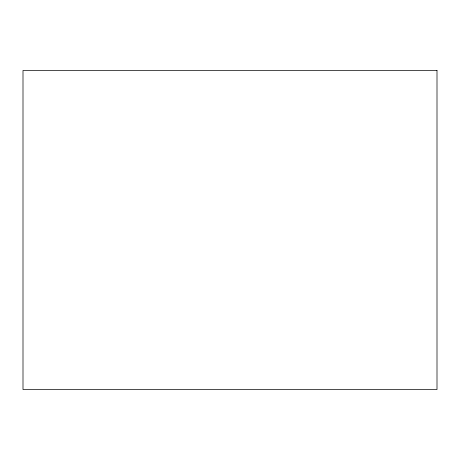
<?xml version="1.0" encoding="UTF-8"?>
<svg xmlns="http://www.w3.org/2000/svg" width="460" height="460" viewBox="0 0 460 460"><rect width="100%" height="100%" fill="white"/><g stroke="black" fill="none" stroke-linecap="round" stroke-linejoin="round"><path stroke-width="0.69" d="M437 70.478L23 70.478L23 389.522L437 389.522L437 70.478"/></g></svg>
